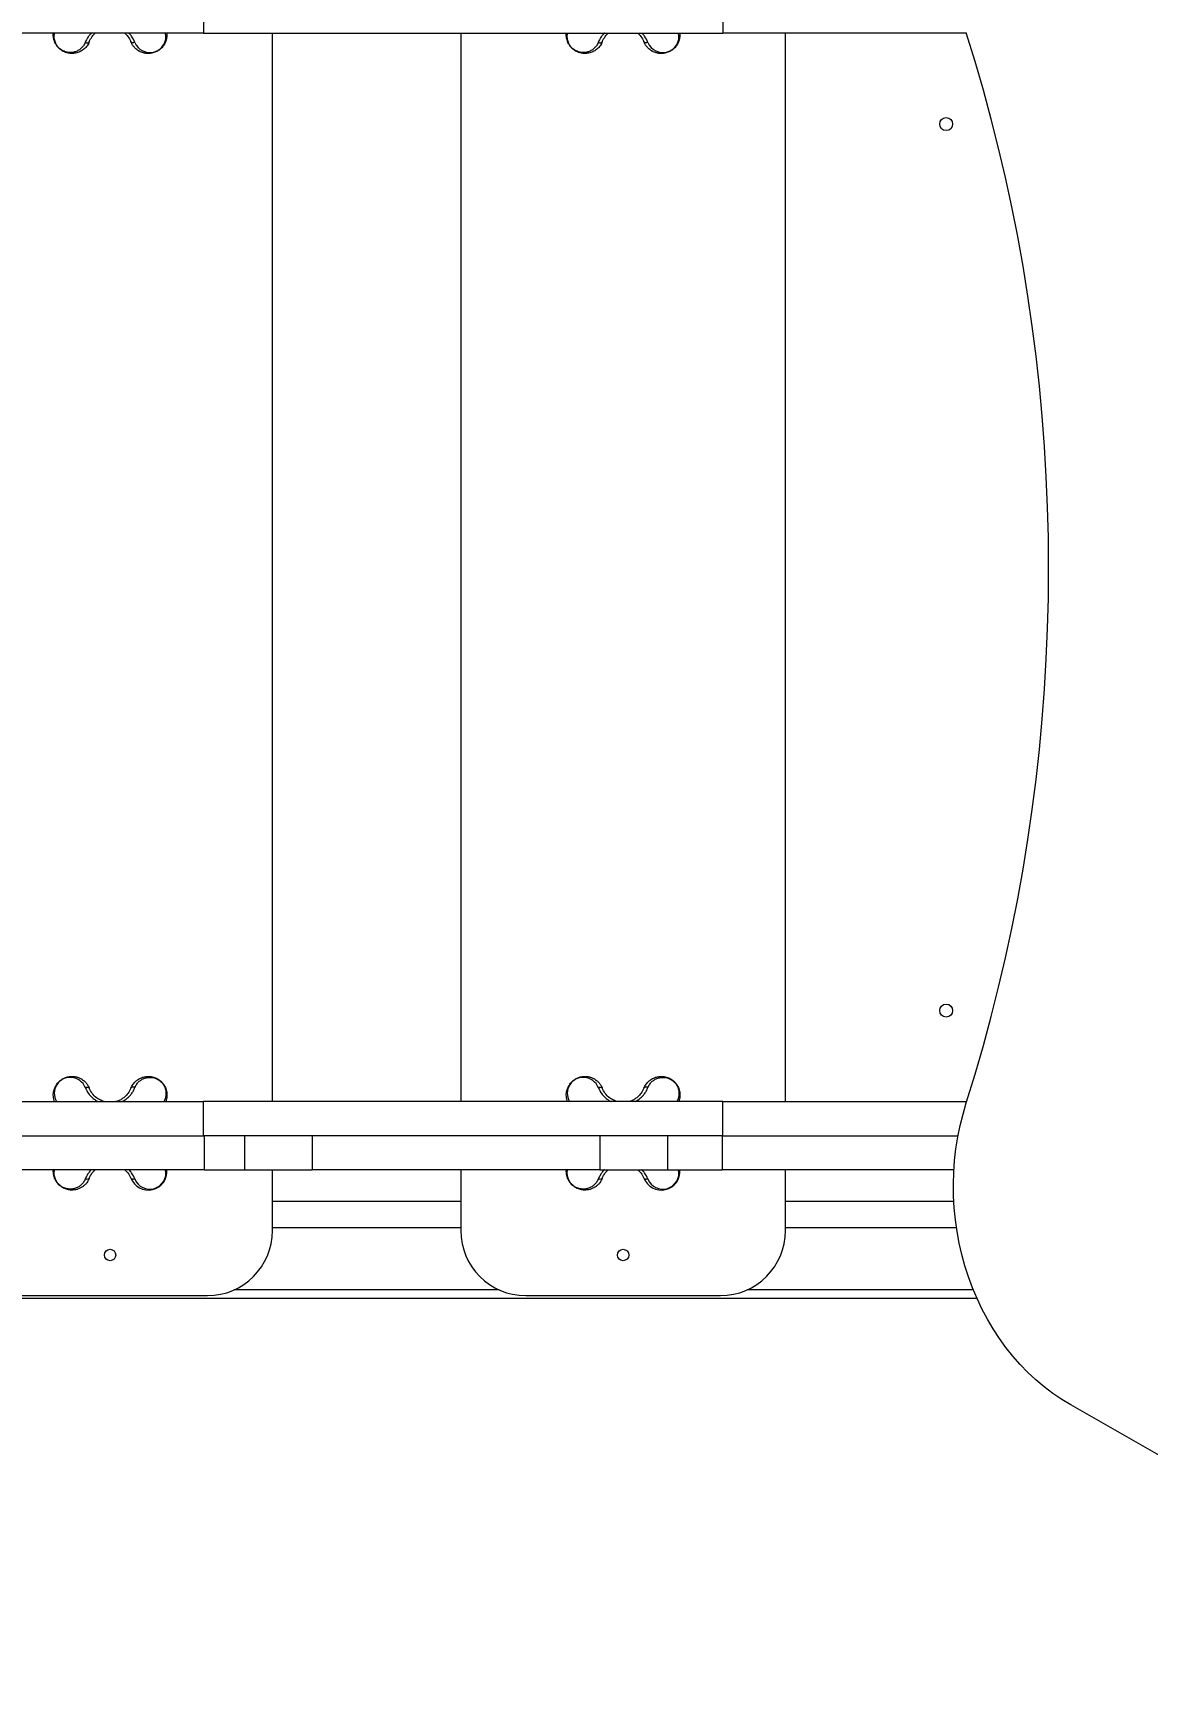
# Model space of a CAD drawing. Header units: millimetres. Extents: x -6332 to 8932, y -6739 to 7096.
# Drawn here: x -536 to 150, y 2664 to 3679 of the extents above; entities that cross this region are included whole.
import ezdxf

# ---------------------------------------------------------------- set-up
doc = ezdxf.new("R2010")
doc.units = ezdxf.units.MM
for name, color, linetype in [('DIKOM_ОБЪЕКТ', 7, 'Continuous'), ('DIKOM_РАЗМЕР_ЗОНА', 7, 'Continuous'), ('DIKOM_РАЗМЕР_ОБЪЕКТА', 7, 'Continuous')]:
    doc.layers.add(name, color=color, linetype=linetype)
doc.styles.add('style1', font='arial.ttf', dxfattribs={"width": 0.8})
doc.dimstyles.new('1-50', dxfattribs={"dimtxt": 300, "dimasz": 200, "dimexe": 100, "dimexo": 0, "dimgap": 100, "dimtad": 1, "dimtxsty": 'style1', "dimcen": 200, "dimclrd": 7, "dimclre": 7, "dimclrt": 7, "dimadec": 1, "dimazin": 2, "dimtfac": 1, "dimtmove": 0, "dimatfit": 2, "dimfxl": 0, "dimlwd": 25, "dimlwe": 18, "dimarcsym": 0})

# ---------------------------------------------------------------- blocks, each defined once
blk = doc.blocks.new('*D9')
at = {"layer": 'Defpoints', "color": 0, "transparency": 16777216}
for p in [(777.2, 5594), (-4228.7, -3389.8), (7301.7, -3389.8)]:
    blk.add_point(p, dxfattribs=at)
at = {"layer": 'DIKOM_РАЗМЕР_ОБЪЕКТА', "color": 7, "lineweight": 18, "transparency": 16777216}
for p, q in [((777.2, 5594), (7401.7, 5594)), ((-4228.7, -3389.8), (7401.7, -3389.8))]:
    blk.add_line(p, q, dxfattribs=at)
at = {"layer": 'DIKOM_РАЗМЕР_ОБЪЕКТА', "color": 7, "lineweight": 25, "transparency": 16777216}
blk.add_line((7301.7, 5394), (7301.7, -3189.8), dxfattribs=at)
at = {"layer": 'DIKOM_РАЗМЕР_ОБЪЕКТА', "color": 7, "transparency": 16777216}
for points in [[(7268.4, 5394), (7335.1, 5394), (7301.7, 5594)], [(7268.4, -3189.8), (7335.1, -3189.8), (7301.7, -3389.8)]]:
    blk.add_solid(points, dxfattribs=at)
at = {"layer": 'DIKOM_РАЗМЕР_ОБЪЕКТА', "color": 7, "transparency": 16777216, "insert": (7048.6, 1153.7), "char_height": 300, "attachment_point": 5, "rotation": 90, "style": 'style1'}
blk.add_mtext('9000', dxfattribs=at)
blk = doc.blocks.new('*D10')
at = {"layer": 'Defpoints', "color": 0, "transparency": 16777216}
for p in [(4034.8, 3636.6), (-4490.8, -1960.5), (4034.8, -5533.4)]:
    blk.add_point(p, dxfattribs=at)
at = {"layer": 'DIKOM_РАЗМЕР_ОБЪЕКТА', "color": 7, "lineweight": 18, "transparency": 16777216}
for p, q in [((4034.8, 3636.6), (4034.8, -5633.4)), ((-4490.8, -1960.5), (-4490.8, -5633.4))]:
    blk.add_line(p, q, dxfattribs=at)
at = {"layer": 'DIKOM_РАЗМЕР_ОБЪЕКТА', "color": 7, "lineweight": 25, "transparency": 16777216}
blk.add_line((-4290.8, -5533.4), (3834.8, -5533.4), dxfattribs=at)
at = {"layer": 'DIKOM_РАЗМЕР_ОБЪЕКТА', "color": 7, "transparency": 16777216}
for points in [[(-4290.8, -5500.1), (-4290.8, -5566.7), (-4490.8, -5533.4)], [(3834.8, -5500.1), (3834.8, -5566.7), (4034.8, -5533.4)]]:
    blk.add_solid(points, dxfattribs=at)
at = {"layer": 'DIKOM_РАЗМЕР_ОБЪЕКТА', "color": 7, "transparency": 16777216, "insert": (308, -5280.2), "char_height": 300, "attachment_point": 5, "style": 'style1'}
blk.add_mtext('8500', dxfattribs=at)
blk = doc.blocks.new('*D11')
at = {"layer": 'Defpoints', "color": 0, "transparency": 16777216}
for p in [(1114.3, 7096.4), (-4349.6, -4627.3), (8831.8, -4627.3)]:
    blk.add_point(p, dxfattribs=at)
at = {"layer": 'DIKOM_РАЗМЕР_ЗОНА', "color": 7, "lineweight": 18, "transparency": 16777216}
for p, q in [((1114.3, 7096.4), (8931.8, 7096.4)), ((-4349.6, -4627.3), (8931.8, -4627.3))]:
    blk.add_line(p, q, dxfattribs=at)
at = {"layer": 'DIKOM_РАЗМЕР_ЗОНА', "color": 7, "lineweight": 25, "transparency": 16777216}
blk.add_line((8831.8, 6896.4), (8831.8, -4427.3), dxfattribs=at)
at = {"layer": 'DIKOM_РАЗМЕР_ЗОНА', "color": 7, "transparency": 16777216}
for points in [[(8798.4, 6896.4), (8865.1, 6896.4), (8831.8, 7096.4)], [(8798.4, -4427.3), (8865.1, -4427.3), (8831.8, -4627.3)]]:
    blk.add_solid(points, dxfattribs=at)
at = {"layer": 'DIKOM_РАЗМЕР_ЗОНА', "color": 7, "transparency": 16777216, "insert": (8578.6, 1308.2), "char_height": 300, "attachment_point": 5, "rotation": 90, "style": 'style1'}
blk.add_mtext('11750', dxfattribs=at)
blk = doc.blocks.new('*D12')
at = {"layer": 'Defpoints', "color": 0, "transparency": 16777216}
for p in [(6134.4, 3354.9), (-6332, -2644.9), (6134.4, -6639)]:
    blk.add_point(p, dxfattribs=at)
at = {"layer": 'DIKOM_РАЗМЕР_ЗОНА', "color": 7, "lineweight": 18, "transparency": 16777216}
for p, q in [((6134.4, 3354.9), (6134.4, -6739)), ((-6332, -2644.9), (-6332, -6739))]:
    blk.add_line(p, q, dxfattribs=at)
at = {"layer": 'DIKOM_РАЗМЕР_ЗОНА', "color": 7, "lineweight": 25, "transparency": 16777216}
blk.add_line((-6132, -6639), (5934.4, -6639), dxfattribs=at)
at = {"layer": 'DIKOM_РАЗМЕР_ЗОНА', "color": 7, "transparency": 16777216}
for points in [[(-6132, -6605.7), (-6132, -6672.3), (-6332, -6639)], [(5934.4, -6605.7), (5934.4, -6672.3), (6134.4, -6639)]]:
    blk.add_solid(points, dxfattribs=at)
at = {"layer": 'DIKOM_РАЗМЕР_ЗОНА', "color": 7, "transparency": 16777216, "insert": (-98.8, -6385.8), "char_height": 300, "attachment_point": 5, "style": 'style1'}
blk.add_mtext('12500', dxfattribs=at)

msp = doc.modelspace()

# ---------------------------------------------------------------- linework, layer by layer
at = {"layer": 'DIKOM_ОБЪЕКТ', "color": 7, "linetype": 'Continuous', "lineweight": 15}
for p, q in [((-430.703, 3700.087), (-430.703, 3679.087)), ((-110.925, 3700.087), (-110.925, 3679.087)), ((-430.703, 3679.087), (-566.488, 3679.087)), ((-453.48, 3679.087), (-453.332, 3678.087)), ((-430.703, 3679.087), (-110.925, 3679.087)), ((-388.33, 3021.087), (-388.33, 3679.087)), ((-272.33, 3679.087), (-272.33, 3021.087)), ((-137.48, 3679.087), (-137.332, 3678.087)), ((39.166, 3679.087), (-110.925, 3679.087)), ((-72.33, 3021.087), (-72.33, 3679.087)), ((44.509, 3661.74), (39.084, 3679.346)), ((-503.626, 3673.44), (-503.241, 3673.294)), ((-503.241, 3673.294), (-502.845, 3673.204)), ((-502.845, 3673.204), (-502.455, 3673.174)), ((-502.455, 3673.174), (-502.088, 3673.204)), ((-502.088, 3673.204), (-501.759, 3673.295)), ((-501.759, 3673.295), (-501.483, 3673.44)), ((-501.483, 3673.44), (-501.271, 3673.636)), ((-501.271, 3673.636), (-501.133, 3673.872)), ((-475.393, 3673.636), (-475.532, 3673.872)), ((-475.181, 3673.44), (-475.393, 3673.636)), ((-474.905, 3673.295), (-475.181, 3673.44)), ((-474.577, 3673.204), (-474.905, 3673.295)), ((-474.21, 3673.174), (-474.577, 3673.204)), ((-473.82, 3673.204), (-474.21, 3673.174)), ((-473.424, 3673.294), (-473.82, 3673.204)), ((-473.038, 3673.44), (-473.424, 3673.294)), ((-187.626, 3673.44), (-187.241, 3673.294)), ((-187.241, 3673.294), (-186.845, 3673.204)), ((-186.845, 3673.204), (-186.455, 3673.174)), ((-186.455, 3673.174), (-186.088, 3673.204)), ((-186.088, 3673.204), (-185.759, 3673.295)), ((-185.759, 3673.295), (-185.483, 3673.44)), ((-185.483, 3673.44), (-185.271, 3673.636)), ((-185.271, 3673.636), (-185.133, 3673.872)), ((-159.393, 3673.636), (-159.532, 3673.872)), ((-159.181, 3673.44), (-159.393, 3673.636)), ((-158.905, 3673.295), (-159.181, 3673.44)), ((-158.577, 3673.204), (-158.905, 3673.295)), ((-158.21, 3673.174), (-158.577, 3673.204)), ((-157.82, 3673.204), (-158.21, 3673.174)), ((-157.424, 3673.294), (-157.82, 3673.204)), ((-157.038, 3673.44), (-157.424, 3673.294)), ((49.635, 3644.014), (44.509, 3661.74)), ((54.46, 3626.177), (49.635, 3644.014)), ((58.982, 3608.233), (54.46, 3626.177)), ((63.201, 3590.192), (58.982, 3608.233)), ((67.113, 3572.059), (63.201, 3590.192)), ((70.718, 3553.841), (67.113, 3572.059)), ((74.014, 3535.545), (70.718, 3553.841)), ((77, 3517.178), (74.014, 3535.545)), ((79.674, 3498.747), (77, 3517.178)), ((82.036, 3480.26), (79.674, 3498.747)), ((84.086, 3461.723), (82.036, 3480.26)), ((85.821, 3443.143), (84.086, 3461.723)), ((87.242, 3424.527), (85.821, 3443.143)), ((88.347, 3405.883), (87.242, 3424.527)), ((89.137, 3387.218), (88.347, 3405.883)), ((89.611, 3368.538), (89.137, 3387.218)), ((89.769, 3349.852), (89.611, 3368.538)), ((89.611, 3331.165), (89.769, 3349.852)), ((89.137, 3312.486), (89.611, 3331.165)), ((88.347, 3293.82), (89.137, 3312.486)), ((87.242, 3275.177), (88.347, 3293.82)), ((85.821, 3256.561), (87.242, 3275.177)), ((84.086, 3237.981), (85.821, 3256.561)), ((82.036, 3219.444), (84.086, 3237.981)), ((79.674, 3200.956), (82.036, 3219.444)), ((77, 3182.526), (79.674, 3200.956)), ((74.014, 3164.159), (77, 3182.526)), ((70.718, 3145.863), (74.014, 3164.159)), ((67.113, 3127.645), (70.718, 3145.863)), ((63.201, 3109.512), (67.113, 3127.645)), ((58.982, 3091.47), (63.201, 3109.512)), ((54.46, 3073.527), (58.982, 3091.47)), ((49.635, 3055.689), (54.46, 3073.527)), ((44.509, 3037.964), (49.635, 3055.689)), ((39.084, 3020.358), (44.509, 3037.964)), ((-503.624, 3029.734), (-503.239, 3029.88)), ((-503.239, 3029.88), (-502.842, 3029.969)), ((-502.842, 3029.969), (-502.453, 3029.999)), ((-502.453, 3029.999), (-502.086, 3029.969)), ((-502.086, 3029.969), (-501.757, 3029.879)), ((-501.757, 3029.879), (-501.481, 3029.733)), ((-501.481, 3029.733), (-501.269, 3029.538)), ((-501.269, 3029.538), (-501.13, 3029.302)), ((-475.391, 3029.538), (-475.53, 3029.302)), ((-475.179, 3029.733), (-475.391, 3029.538)), ((-474.903, 3029.879), (-475.179, 3029.733)), ((-474.575, 3029.969), (-474.903, 3029.879)), ((-474.207, 3029.999), (-474.575, 3029.969)), ((-473.818, 3029.969), (-474.207, 3029.999)), ((-473.422, 3029.88), (-473.818, 3029.969)), ((-473.036, 3029.734), (-473.422, 3029.88)), ((-187.624, 3029.734), (-187.239, 3029.88)), ((-187.239, 3029.88), (-186.843, 3029.969)), ((-186.843, 3029.969), (-186.453, 3029.999)), ((-186.453, 3029.999), (-186.086, 3029.969)), ((-186.086, 3029.969), (-185.757, 3029.879)), ((-185.757, 3029.879), (-185.481, 3029.733)), ((-185.481, 3029.733), (-185.269, 3029.538)), ((-185.269, 3029.538), (-185.13, 3029.302)), ((-159.391, 3029.538), (-159.53, 3029.302)), ((-159.179, 3029.733), (-159.391, 3029.538)), ((-158.903, 3029.879), (-159.179, 3029.733)), ((-158.575, 3029.969), (-158.903, 3029.879)), ((-158.207, 3029.999), (-158.575, 3029.969)), ((-157.818, 3029.969), (-158.207, 3029.999)), ((-157.422, 3029.88), (-157.818, 3029.969)), ((-157.036, 3029.734), (-157.422, 3029.88)), ((-566.488, 3021.087), (-430.771, 3021.087)), ((-430.771, 3000.087), (-430.771, 3021.087)), ((-110.993, 3021.087), (-430.771, 3021.087)), ((-110.993, 3000.087), (-110.993, 3021.087)), ((-110.993, 3021.087), (39.315, 3021.087)), ((37.048, 3013.43), (39.084, 3020.358)), ((33.864, 2999.272), (35.306, 3006.396)), ((35.306, 3006.396), (37.048, 3013.43)), ((-566.488, 3000.087), (-430.771, 3000.087)), ((-110.993, 3000.087), (-430.771, 3000.087)), ((-430.305, 3000.087), (-430.305, 2979.087)), ((-405.613, 3000.087), (-405.613, 2979.087)), ((-363.808, 3000.087), (-363.808, 2979.087)), ((-186.677, 3000.087), (-186.677, 2979.087)), ((-144.953, 3000.087), (-144.953, 2979.087)), ((-111.324, 3000.087), (-111.324, 2979.087)), ((-110.993, 3000.087), (34.013, 3000.087)), ((32.725, 2992.076), (33.864, 2999.272)), ((31.89, 2984.824), (32.725, 2992.076)), ((-430.305, 2979.087), (-566.089, 2979.087)), ((-523.33, 2978.087), (-523.181, 2979.087)), ((-430.305, 2979.087), (-405.613, 2979.087)), ((-405.613, 2979.087), (-363.808, 2979.087)), ((-388.33, 2941.587), (-388.33, 2979.087)), ((-186.677, 2979.087), (-363.808, 2979.087)), ((-272.33, 2979.087), (-272.33, 2941.587)), ((-207.33, 2978.087), (-207.181, 2979.087)), ((-186.677, 2979.087), (-144.953, 2979.087)), ((-144.953, 2979.087), (-111.324, 2979.087)), ((31.449, 2979.087), (-111.324, 2979.087)), ((-72.33, 2941.587), (-72.33, 2979.087)), ((31.144, 2970.223), (31.363, 2977.534)), ((31.363, 2977.534), (31.89, 2984.824)), ((-503.239, 2973.294), (-503.624, 2973.44)), ((-502.842, 2973.204), (-503.239, 2973.294)), ((-502.453, 2973.174), (-502.842, 2973.204)), ((-502.086, 2973.205), (-502.453, 2973.174)), ((-501.757, 2973.295), (-502.086, 2973.205)), ((-501.481, 2973.44), (-501.757, 2973.295)), ((-501.269, 2973.635), (-501.481, 2973.44)), ((-501.13, 2973.872), (-501.269, 2973.635)), ((-475.391, 2973.635), (-475.53, 2973.872)), ((-475.179, 2973.44), (-475.391, 2973.635)), ((-474.903, 2973.295), (-475.179, 2973.44)), ((-474.575, 2973.205), (-474.903, 2973.295)), ((-474.207, 2973.174), (-474.575, 2973.205)), ((-473.818, 2973.204), (-474.207, 2973.174)), ((-473.422, 2973.294), (-473.818, 2973.204)), ((-473.036, 2973.44), (-473.422, 2973.294)), ((-187.239, 2973.294), (-187.624, 2973.44)), ((-186.843, 2973.204), (-187.239, 2973.294)), ((-186.453, 2973.174), (-186.843, 2973.204)), ((-186.086, 2973.205), (-186.453, 2973.174)), ((-185.757, 2973.295), (-186.086, 2973.205)), ((-185.481, 2973.44), (-185.757, 2973.295)), ((-185.269, 2973.635), (-185.481, 2973.44)), ((-185.13, 2973.872), (-185.269, 2973.635)), ((-159.391, 2973.635), (-159.53, 2973.872)), ((-159.179, 2973.44), (-159.391, 2973.635)), ((-158.903, 2973.295), (-159.179, 2973.44)), ((-158.575, 2973.205), (-158.903, 2973.295)), ((-158.207, 2973.174), (-158.575, 2973.205)), ((-157.818, 2973.204), (-158.207, 2973.174)), ((-157.422, 2973.294), (-157.818, 2973.204)), ((-157.036, 2973.44), (-157.422, 2973.294)), ((31.234, 2962.908), (31.144, 2970.223)), ((-272.33, 2959.585), (-388.33, 2959.585)), ((31.377, 2959.585), (-72.33, 2959.585)), ((31.633, 2955.607), (31.234, 2962.908)), ((32.34, 2948.337), (31.633, 2955.607)), ((33.353, 2941.115), (32.34, 2948.337)), ((-388.33, 2943.585), (-272.33, 2943.585)), ((-72.33, 2943.585), (32.971, 2943.585)), ((34.669, 2933.96), (33.353, 2941.115)), ((36.287, 2926.886), (34.669, 2933.96)), ((38.2, 2919.912), (36.287, 2926.886)), ((40.406, 2913.055), (38.2, 2919.912)), ((-248.693, 2905.087), (-411.967, 2905.087)), ((43.397, 2905.087), (-95.967, 2905.087)), ((42.9, 2906.329), (40.406, 2913.055)), ((45.674, 2899.752), (42.9, 2906.329)), ((-1381.33, 2900.087), (45.524, 2900.087)), ((-548.33, 2901.587), (-428.33, 2901.587)), ((-232.33, 2901.587), (-112.33, 2901.587)), ((48.722, 2893.339), (45.674, 2899.752)), ((52.038, 2887.105), (48.722, 2893.339)), ((55.613, 2881.065), (52.038, 2887.105)), ((59.438, 2875.234), (55.613, 2881.065)), ((63.506, 2869.625), (59.438, 2875.234)), ((67.805, 2864.252), (63.506, 2869.625)), ((72.326, 2859.127), (67.805, 2864.252)), ((77.058, 2854.263), (72.326, 2859.127)), ((81.99, 2849.67), (77.058, 2854.263)), ((87.11, 2845.362), (81.99, 2849.67)), ((92.406, 2841.346), (87.11, 2845.362)), ((97.865, 2837.634), (92.406, 2841.346)), ((103.474, 2834.232), (97.865, 2837.634)), ((360.222, 2687.677), (103.474, 2834.232))]:
    msp.add_line(p, q, dxfattribs=at)
for centre, radius in [((26.67, 3623.087), 4), ((26.67, 3077.087), 4), ((26.67, 3077.087), 4), ((-488.33, 2926.587), 3.5), ((-172.33, 2926.587), 3.5)]:
    msp.add_circle(centre, radius, dxfattribs=at)
for centre, radius, start, end in [((-463.833, 3677.033), 9.881, 201.322822, 11.997682), ((-147.833, 3677.033), 9.882, 201.32363, 11.996477), ((-512.837, 3026.126), 9.894, 21.389491, 210.616897), ((-196.837, 3026.126), 9.894, 21.389491, 210.616897), ((-464.835, 2978.074), 11.491, 201.452344, 5.056343), ((-463.831, 2977.033), 9.882, 201.322139, 11.997968), ((-148.835, 2978.074), 11.491, 201.452645, 5.056043), ((-147.831, 2977.033), 9.882, 201.321997, 11.998109), ((-428.33, 2941.587), 40, 270, 0), ((-232.33, 2941.587), 40, 180, 270), ((-112.33, 2941.587), 40, 270, 0)]:
    msp.add_arc(centre, radius, start, end, dxfattribs=at)
for points, knots in [([(-501.133, 3673.872), (-501.318, 3673.445), (-501.703, 3672.564), (-502.444, 3671.402), (-503.31, 3670.325), (-504.242, 3669.415), (-505.298, 3668.593), (-506.415, 3667.912), (-507.632, 3667.355), (-508.905, 3666.938), (-510.185, 3666.68), (-511.54, 3666.565), (-512.867, 3666.605), (-514.307, 3666.825), (-515.717, 3667.226), (-517.182, 3667.865), (-518.614, 3668.743), (-519.999, 3669.921), (-520.976, 3671.07), (-521.622, 3672.032), (-522.158, 3672.975), (-522.695, 3674.205), (-523.075, 3675.549), (-523.279, 3676.793), (-523.341, 3677.865), (-523.338, 3678.629), (-523.29, 3679.024), (-523.282, 3679.087)], [0, 0, 0, 0, 0.042963, 0.08886264, 0.13142937, 0.17790528, 0.21832766, 0.26648846, 0.31108477, 0.35532851, 0.40354662, 0.44340793, 0.49116597, 0.53259659, 0.58012324, 0.621683, 0.6663707, 0.7111188, 0.75582657, 0.7775988, 0.80056505, 0.84220919, 0.88984283, 0.92506831, 0.95995611, 0.99368277, 1, 1, 1, 1]), ([(-503.626, 3673.44), (-503.984, 3672.699), (-504.7, 3671.217), (-506.288, 3669.54), (-508.113, 3668.271), (-510.148, 3667.453), (-512.348, 3667.088), (-514.34, 3667.211), (-516.004, 3667.645), (-517.106, 3668.101), (-517.982, 3668.583), (-518.864, 3669.167), (-519.919, 3670.063), (-520.984, 3671.336), (-521.764, 3672.668), (-522.29, 3673.964), (-522.707, 3675.621), (-522.852, 3677.36), (-522.599, 3678.585), (-522.495, 3679.087)], [0, 0, 0, 0, 0.08540444, 0.17099384, 0.25622085, 0.34168226, 0.42649752, 0.51213977, 0.55800714, 0.5978036, 0.62150434, 0.64343724, 0.68380376, 0.72672612, 0.7696906, 0.81255177, 0.85553353, 0.94082129, 1, 1, 1, 1]), ([(-499.891, 3679.087), (-499.933, 3679.05), (-500.589, 3678.485), (-501.546, 3677.232), (-502.787, 3675.379), (-503.344, 3674.093), (-503.626, 3673.44)], [0, 0, 0, 0, 0.02243386, 0.34805336, 0.66862311, 1, 1, 1, 1]), ([(-501.133, 3673.872), (-500.614, 3674.974), (-499.935, 3676.418), (-498.541, 3678.068), (-497.925, 3678.725), (-497.543, 3679.042), (-497.489, 3679.087)], [0, 0, 0, 0, 0.60437487, 0.7909236, 0.970491, 1, 1, 1, 1]), ([(-479.298, 3679.087), (-478.596, 3678.438), (-476.856, 3676.832), (-476.026, 3674.977), (-475.532, 3673.872)], [0, 0, 0, 0, 0.40403628, 1, 1, 1, 1]), ([(-473.038, 3673.44), (-473.655, 3674.699), (-474.588, 3676.602), (-476.059, 3678.466), (-476.726, 3679.044), (-476.775, 3679.087)], [0, 0, 0, 0, 0.64437997, 0.97388636, 1, 1, 1, 1]), ([(-453.332, 3678.087), (-453.346, 3677.658), (-453.373, 3676.815), (-453.596, 3675.53), (-453.939, 3674.331), (-454.383, 3673.243), (-455.074, 3671.921), (-456.017, 3670.622), (-457.188, 3669.465), (-458.13, 3668.717), (-459.122, 3668.083), (-460.217, 3667.527), (-461.428, 3667.075), (-462.725, 3666.755), (-463.883, 3666.609), (-464.928, 3666.575), (-465.818, 3666.617), (-466.727, 3666.732), (-467.555, 3666.902), (-468.424, 3667.15), (-469.294, 3667.471), (-470.129, 3667.867), (-471.015, 3668.372), (-471.903, 3668.989), (-472.812, 3669.779), (-473.775, 3670.806), (-474.741, 3672.116), (-475.277, 3673.305), (-475.532, 3673.872)], [0, 0, 0, 0, 0.04316581, 0.08495464, 0.1254989, 0.15805519, 0.18789553, 0.25062001, 0.28173702, 0.31355974, 0.34376713, 0.37643022, 0.41686095, 0.45855587, 0.5015899, 0.53108114, 0.56376755, 0.59289385, 0.62637636, 0.65248086, 0.68843477, 0.72458917, 0.75027791, 0.79629676, 0.83789767, 0.87507842, 0.9404488, 1, 1, 1, 1]), ([(-185.133, 3673.872), (-185.318, 3673.445), (-185.703, 3672.564), (-186.444, 3671.402), (-187.31, 3670.325), (-188.242, 3669.415), (-189.298, 3668.593), (-190.415, 3667.912), (-191.632, 3667.355), (-192.905, 3666.938), (-194.185, 3666.68), (-195.54, 3666.565), (-196.867, 3666.605), (-198.307, 3666.825), (-199.717, 3667.226), (-201.182, 3667.865), (-202.614, 3668.743), (-203.999, 3669.921), (-204.976, 3671.07), (-205.622, 3672.032), (-206.158, 3672.975), (-206.695, 3674.205), (-207.075, 3675.549), (-207.279, 3676.793), (-207.341, 3677.865), (-207.338, 3678.629), (-207.29, 3679.024), (-207.282, 3679.087)], [0, 0, 0, 0, 0.042963, 0.08886264, 0.13142937, 0.17790528, 0.21832766, 0.26648846, 0.31108477, 0.35532851, 0.40354662, 0.44340793, 0.49116597, 0.53259659, 0.58012324, 0.621683, 0.6663707, 0.7111188, 0.75582657, 0.7775988, 0.80056505, 0.84220919, 0.88984283, 0.92506831, 0.95995611, 0.99368277, 1, 1, 1, 1]), ([(-187.626, 3673.44), (-187.984, 3672.699), (-188.7, 3671.217), (-190.288, 3669.54), (-192.113, 3668.271), (-194.148, 3667.453), (-196.348, 3667.088), (-198.34, 3667.211), (-200.004, 3667.645), (-201.106, 3668.101), (-201.982, 3668.583), (-202.864, 3669.167), (-203.919, 3670.063), (-204.984, 3671.336), (-205.764, 3672.668), (-206.29, 3673.964), (-206.707, 3675.621), (-206.852, 3677.36), (-206.599, 3678.585), (-206.495, 3679.087)], [0, 0, 0, 0, 0.08540444, 0.17099384, 0.25622085, 0.34168226, 0.42649752, 0.51213977, 0.55800714, 0.59780361, 0.62149957, 0.64343724, 0.68380376, 0.72672612, 0.7696906, 0.81255177, 0.85553353, 0.94082129, 1, 1, 1, 1]), ([(-183.891, 3679.087), (-183.933, 3679.05), (-184.589, 3678.485), (-185.546, 3677.232), (-186.787, 3675.379), (-187.344, 3674.093), (-187.626, 3673.44)], [0, 0, 0, 0, 0.02243386, 0.34805336, 0.66862311, 1, 1, 1, 1]), ([(-185.133, 3673.872), (-184.614, 3674.974), (-183.935, 3676.418), (-182.541, 3678.068), (-181.925, 3678.724), (-181.543, 3679.042), (-181.489, 3679.087)], [0, 0, 0, 0, 0.60437613, 0.79092524, 0.97050978, 1, 1, 1, 1]), ([(-163.298, 3679.087), (-162.595, 3678.438), (-160.856, 3676.832), (-160.026, 3674.977), (-159.532, 3673.872)], [0, 0, 0, 0, 0.40405034, 1, 1, 1, 1]), ([(-157.038, 3673.44), (-157.655, 3674.699), (-158.588, 3676.602), (-160.059, 3678.466), (-160.726, 3679.044), (-160.775, 3679.087)], [0, 0, 0, 0, 0.64437997, 0.97388636, 1, 1, 1, 1]), ([(-137.332, 3678.087), (-137.346, 3677.658), (-137.373, 3676.815), (-137.596, 3675.53), (-137.939, 3674.331), (-138.383, 3673.243), (-139.074, 3671.921), (-140.017, 3670.622), (-141.188, 3669.465), (-142.13, 3668.717), (-143.122, 3668.083), (-144.217, 3667.527), (-145.428, 3667.075), (-146.725, 3666.755), (-147.883, 3666.609), (-148.928, 3666.575), (-149.818, 3666.617), (-150.727, 3666.732), (-151.555, 3666.902), (-152.424, 3667.15), (-153.294, 3667.471), (-154.129, 3667.867), (-155.015, 3668.372), (-155.903, 3668.989), (-156.812, 3669.779), (-157.775, 3670.806), (-158.741, 3672.116), (-159.277, 3673.305), (-159.532, 3673.872)], [0, 0, 0, 0, 0.04316581, 0.08495464, 0.1254989, 0.15805519, 0.18789553, 0.25062001, 0.28173702, 0.31355974, 0.34376713, 0.37643022, 0.41686095, 0.45855587, 0.5015899, 0.53108114, 0.56376755, 0.59289385, 0.62637636, 0.65248086, 0.68843477, 0.72458917, 0.75027791, 0.79629676, 0.83789767, 0.87507842, 0.9404488, 1, 1, 1, 1]), ([(-523.33, 3025.087), (-523.317, 3025.516), (-523.29, 3026.359), (-523.066, 3027.644), (-522.723, 3028.842), (-522.279, 3029.93), (-521.589, 3031.253), (-520.645, 3032.552), (-519.474, 3033.708), (-518.532, 3034.457), (-517.54, 3035.091), (-516.445, 3035.645), (-515.235, 3036.099), (-513.937, 3036.418), (-512.779, 3036.565), (-511.735, 3036.599), (-510.845, 3036.556), (-509.936, 3036.442), (-509.108, 3036.271), (-508.238, 3036.023), (-507.368, 3035.702), (-506.534, 3035.307), (-505.647, 3034.802), (-504.759, 3034.185), (-503.851, 3033.395), (-502.887, 3032.368), (-501.921, 3031.058), (-501.386, 3029.869), (-501.13, 3029.302)], [0, 0, 0, 0, 0.04316539, 0.0849549, 0.12549902, 0.1580453, 0.18789544, 0.25061969, 0.2817366, 0.3135545, 0.34376667, 0.3764246, 0.41685892, 0.45855127, 0.50158638, 0.53107286, 0.56375915, 0.59288535, 0.62636954, 0.65247821, 0.688432, 0.72458248, 0.75026729, 0.79628964, 0.837887, 0.87507075, 0.94043817, 1, 1, 1, 1]), ([(-503.624, 3029.734), (-503.022, 3028.466), (-502.112, 3026.55), (-500.103, 3024.2), (-498.273, 3022.621), (-496.78, 3021.561), (-495.823, 3021.152), (-495.671, 3021.087)], [0, 0, 0, 0, 0.38365308, 0.57979326, 0.77015297, 0.96355929, 1, 1, 1, 1]), ([(-491.984, 3021.087), (-492.31, 3021.182), (-493.111, 3021.416), (-494.317, 3021.933), (-495.593, 3022.629), (-497.447, 3023.923), (-499.624, 3026.145), (-500.609, 3028.21), (-501.13, 3029.302)], [0, 0, 0, 0, 0.06906092, 0.16943717, 0.27316438, 0.38086545, 0.67250423, 1, 1, 1, 1]), ([(-475.53, 3029.302), (-476.051, 3028.2), (-476.733, 3026.759), (-478.116, 3025.102), (-478.984, 3024.224), (-480.155, 3023.233), (-481.714, 3022.232), (-483.384, 3021.428), (-484.483, 3021.171), (-484.845, 3021.087)], [0, 0, 0, 0, 0.32628013, 0.42700517, 0.52395309, 0.61737592, 0.77590089, 0.92623936, 1, 1, 1, 1]), ([(-480.978, 3021.087), (-480.856, 3021.139), (-479.924, 3021.532), (-478.438, 3022.584), (-476.588, 3024.164), (-475.096, 3025.93), (-473.88, 3027.798), (-473.32, 3029.082), (-473.036, 3029.734)], [0, 0, 0, 0, 0.02935196, 0.2231754, 0.41739477, 0.6114535, 0.80251005, 1, 1, 1, 1]), ([(-475.53, 3029.302), (-475.344, 3029.728), (-474.96, 3030.609), (-474.218, 3031.771), (-473.353, 3032.849), (-472.42, 3033.759), (-471.364, 3034.58), (-470.247, 3035.261), (-469.031, 3035.819), (-467.757, 3036.236), (-466.477, 3036.494), (-465.122, 3036.609), (-463.796, 3036.568), (-462.355, 3036.349), (-460.946, 3035.947), (-459.48, 3035.308), (-458.048, 3034.43), (-456.664, 3033.253), (-455.687, 3032.104), (-455.041, 3031.142), (-454.505, 3030.199), (-453.968, 3028.969), (-453.586, 3027.624), (-453.385, 3026.381), (-453.316, 3025.307), (-453.344, 3024.265), (-453.47, 3023.201), (-453.689, 3022.13), (-453.939, 3021.426), (-454.059, 3021.087)], [0, 0, 0, 0, 0.0388978, 0.08045851, 0.11900309, 0.16108063, 0.19767991, 0.24128976, 0.28166467, 0.32172389, 0.36538158, 0.40147681, 0.44471386, 0.48222602, 0.52526012, 0.5628892, 0.60335468, 0.64385962, 0.68434242, 0.70405259, 0.72485536, 0.76255217, 0.80568191, 0.8375758, 0.86916394, 0.89970088, 0.93068984, 0.96663441, 1, 1, 1, 1]), ([(-473.036, 3029.734), (-472.678, 3030.475), (-471.963, 3031.957), (-470.375, 3033.633), (-468.549, 3034.902), (-466.514, 3035.721), (-464.314, 3036.085), (-462.322, 3035.963), (-460.659, 3035.528), (-459.556, 3035.072), (-458.68, 3034.591), (-457.798, 3034.006), (-456.743, 3033.111), (-455.679, 3031.837), (-454.897, 3030.505), (-454.374, 3029.21), (-453.951, 3027.551), (-453.826, 3025.579), (-454.226, 3023.398), (-454.736, 3021.885), (-455.236, 3021.186), (-455.307, 3021.087)], [0, 0, 0, 0, 0.07588205, 0.15192732, 0.22765065, 0.30358785, 0.37895184, 0.45504325, 0.49580371, 0.53116384, 0.55221359, 0.57170575, 0.60756832, 0.64570588, 0.68388341, 0.72196489, 0.76015523, 0.83593548, 0.91198172, 0.9874385, 1, 1, 1, 1]), ([(-207.33, 3025.087), (-207.317, 3025.516), (-207.29, 3026.359), (-207.066, 3027.644), (-206.723, 3028.842), (-206.279, 3029.93), (-205.589, 3031.253), (-204.645, 3032.552), (-203.474, 3033.708), (-202.532, 3034.457), (-201.54, 3035.091), (-200.445, 3035.645), (-199.235, 3036.099), (-197.937, 3036.418), (-196.779, 3036.565), (-195.734, 3036.599), (-194.845, 3036.556), (-193.936, 3036.442), (-193.108, 3036.271), (-192.238, 3036.023), (-191.368, 3035.702), (-190.534, 3035.307), (-189.647, 3034.802), (-188.759, 3034.185), (-187.851, 3033.395), (-186.887, 3032.368), (-185.921, 3031.058), (-185.386, 3029.869), (-185.13, 3029.302)], [0, 0, 0, 0, 0.04316535, 0.08495482, 0.12549891, 0.15804516, 0.18789527, 0.25061947, 0.28173635, 0.31355423, 0.34376637, 0.37642427, 0.41685855, 0.45855086, 0.50158594, 0.53107705, 0.56376331, 0.59288949, 0.62636927, 0.65247792, 0.68843168, 0.72458213, 0.75026691, 0.79628922, 0.83788655, 0.87507026, 0.94044036, 1, 1, 1, 1]), ([(-187.624, 3029.734), (-187.022, 3028.466), (-186.112, 3026.55), (-184.103, 3024.2), (-182.273, 3022.621), (-180.78, 3021.561), (-179.823, 3021.152), (-179.671, 3021.087)], [0, 0, 0, 0, 0.38365308, 0.57979326, 0.77015297, 0.96355929, 1, 1, 1, 1]), ([(-175.984, 3021.087), (-176.31, 3021.182), (-177.111, 3021.416), (-178.317, 3021.933), (-179.593, 3022.629), (-181.447, 3023.923), (-183.625, 3026.145), (-184.609, 3028.21), (-185.13, 3029.302)], [0, 0, 0, 0, 0.06906092, 0.16943717, 0.27316438, 0.38086545, 0.67250423, 1, 1, 1, 1]), ([(-159.53, 3029.302), (-160.051, 3028.2), (-160.733, 3026.759), (-162.115, 3025.102), (-162.984, 3024.224), (-164.155, 3023.233), (-165.714, 3022.232), (-167.384, 3021.428), (-168.483, 3021.171), (-168.845, 3021.087)], [0, 0, 0, 0, 0.32627976, 0.42699677, 0.52395363, 0.61737636, 0.77590114, 0.92623944, 1, 1, 1, 1]), ([(-164.978, 3021.087), (-164.856, 3021.139), (-163.924, 3021.532), (-162.438, 3022.584), (-160.588, 3024.164), (-159.096, 3025.93), (-157.88, 3027.798), (-157.32, 3029.082), (-157.036, 3029.734)], [0, 0, 0, 0, 0.02935196, 0.2231754, 0.41739477, 0.6114535, 0.80251005, 1, 1, 1, 1]), ([(-159.53, 3029.302), (-159.344, 3029.728), (-158.96, 3030.609), (-158.218, 3031.771), (-157.353, 3032.849), (-156.42, 3033.759), (-155.364, 3034.58), (-154.247, 3035.261), (-153.031, 3035.819), (-151.757, 3036.236), (-150.477, 3036.494), (-149.122, 3036.609), (-147.796, 3036.568), (-146.356, 3036.349), (-144.946, 3035.947), (-143.48, 3035.308), (-142.048, 3034.43), (-140.664, 3033.253), (-139.687, 3032.104), (-139.041, 3031.142), (-138.505, 3030.199), (-137.968, 3028.969), (-137.586, 3027.624), (-137.385, 3026.381), (-137.316, 3025.307), (-137.344, 3024.265), (-137.47, 3023.201), (-137.689, 3022.13), (-137.939, 3021.426), (-138.059, 3021.087)], [0, 0, 0, 0, 0.03889779, 0.08045848, 0.11900305, 0.16108057, 0.19767984, 0.24128968, 0.28166458, 0.32172378, 0.36538145, 0.40147667, 0.44471371, 0.48222585, 0.52525994, 0.562889, 0.60335447, 0.64385939, 0.68434218, 0.70405235, 0.72485511, 0.76255191, 0.80568163, 0.83757551, 0.86916364, 0.89970046, 0.93068986, 0.96663442, 1, 1, 1, 1]), ([(-157.036, 3029.734), (-156.678, 3030.475), (-155.963, 3031.957), (-154.375, 3033.633), (-152.549, 3034.902), (-150.514, 3035.721), (-148.314, 3036.085), (-146.322, 3035.963), (-144.659, 3035.528), (-143.556, 3035.072), (-142.68, 3034.591), (-141.798, 3034.006), (-140.743, 3033.111), (-139.679, 3031.837), (-138.897, 3030.505), (-138.374, 3029.21), (-137.951, 3027.551), (-137.826, 3025.579), (-138.226, 3023.398), (-138.736, 3021.885), (-139.236, 3021.186), (-139.307, 3021.087)], [0, 0, 0, 0, 0.07588202, 0.15192727, 0.22765058, 0.30359103, 0.37895144, 0.45504282, 0.49580327, 0.53116338, 0.55221312, 0.57170527, 0.6075719, 0.645706, 0.68388352, 0.72196499, 0.76015532, 0.83593554, 0.91198175, 0.9874385, 1, 1, 1, 1]), ([(-522.602, 3021.087), (-522.631, 3021.154), (-522.702, 3021.323), (-522.767, 3021.531), (-522.817, 3021.689), (-523.153, 3022.797), (-523.242, 3023.953), (-523.33, 3025.087)], [0, 0, 0, 0, 0.05414767, 0.13691369, 0.16258212, 0.17768299, 1, 1, 1, 1]), ([(-206.602, 3021.087), (-206.631, 3021.154), (-206.702, 3021.323), (-206.767, 3021.531), (-206.817, 3021.689), (-207.158, 3022.796), (-207.245, 3023.952), (-207.33, 3025.087)], [0, 0, 0, 0, 0.05414768, 0.13691372, 0.16257285, 0.17768281, 1, 1, 1, 1]), ([(-501.13, 2973.872), (-501.292, 2973.496), (-501.626, 2972.721), (-502.284, 2971.633), (-502.967, 2970.733), (-503.639, 2970), (-504.273, 2969.403), (-505.001, 2968.818), (-505.739, 2968.319), (-506.541, 2967.862), (-507.387, 2967.463), (-508.26, 2967.143), (-509.219, 2966.873), (-510.247, 2966.675), (-511.445, 2966.573), (-512.675, 2966.595), (-513.944, 2966.757), (-515.244, 2967.078), (-516.455, 2967.532), (-517.549, 2968.088), (-518.86, 2968.926), (-520.094, 2970.016), (-521.12, 2971.273), (-521.758, 2972.245), (-522.284, 2973.252), (-522.821, 2974.578), (-523.246, 2976.222), (-523.302, 2977.467), (-523.33, 2978.087)], [0, 0, 0, 0, 0.03905088, 0.08067718, 0.12489522, 0.15236437, 0.18231847, 0.214749, 0.24966814, 0.2759234, 0.31222068, 0.34876935, 0.3744247, 0.41752545, 0.45845439, 0.49857844, 0.54174689, 0.58353672, 0.62403503, 0.65658999, 0.68672313, 0.74934522, 0.77995931, 0.81223289, 0.84226555, 0.87505228, 0.93775545, 1, 1, 1, 1]), ([(-503.624, 2973.44), (-503.982, 2972.699), (-504.698, 2971.216), (-506.286, 2969.541), (-508.111, 2968.271), (-510.146, 2967.453), (-512.346, 2967.088), (-514.338, 2967.211), (-516.001, 2967.646), (-517.104, 2968.101), (-517.98, 2968.583), (-518.862, 2969.168), (-519.917, 2970.063), (-520.981, 2971.336), (-521.762, 2972.668), (-522.288, 2973.964), (-522.705, 2975.621), (-522.85, 2977.36), (-522.597, 2978.585), (-522.493, 2979.087)], [0, 0, 0, 0, 0.08541207, 0.17099516, 0.25621873, 0.34168371, 0.42649885, 0.51214097, 0.55800827, 0.59780468, 0.62149532, 0.64343932, 0.68380578, 0.72672808, 0.76968293, 0.81254403, 0.85552573, 0.94081336, 1, 1, 1, 1]), ([(-499.888, 2979.087), (-499.931, 2979.05), (-500.585, 2978.483), (-501.544, 2977.233), (-502.785, 2975.379), (-503.341, 2974.093), (-503.624, 2973.44)], [0, 0, 0, 0, 0.02246665, 0.34803722, 0.66865974, 1, 1, 1, 1]), ([(-501.13, 2973.872), (-500.612, 2974.974), (-499.933, 2976.417), (-498.539, 2978.068), (-497.922, 2978.724), (-497.541, 2979.042), (-497.487, 2979.087)], [0, 0, 0, 0, 0.60434124, 0.79092647, 0.97047794, 1, 1, 1, 1]), ([(-479.296, 2979.087), (-478.593, 2978.438), (-476.854, 2976.833), (-476.024, 2974.977), (-475.53, 2973.872)], [0, 0, 0, 0, 0.40404047, 1, 1, 1, 1]), ([(-473.036, 2973.44), (-473.653, 2974.699), (-474.585, 2976.603), (-476.058, 2978.465), (-476.724, 2979.044), (-476.773, 2979.087)], [0, 0, 0, 0, 0.64438213, 0.97385357, 1, 1, 1, 1]), ([(-185.13, 2973.872), (-185.292, 2973.496), (-185.626, 2972.721), (-186.284, 2971.633), (-186.967, 2970.733), (-187.639, 2970), (-188.273, 2969.403), (-189.001, 2968.818), (-189.739, 2968.319), (-190.541, 2967.862), (-191.387, 2967.463), (-192.26, 2967.143), (-193.219, 2966.873), (-194.247, 2966.675), (-195.445, 2966.573), (-196.675, 2966.595), (-197.944, 2966.757), (-199.244, 2967.078), (-200.455, 2967.532), (-201.549, 2968.088), (-202.86, 2968.926), (-204.094, 2970.016), (-205.12, 2971.273), (-205.758, 2972.246), (-206.284, 2973.252), (-206.821, 2974.578), (-207.246, 2976.222), (-207.302, 2977.467), (-207.33, 2978.087)], [0, 0, 0, 0, 0.0390509, 0.08067721, 0.12489527, 0.15236443, 0.18231854, 0.21474908, 0.24966823, 0.2759235, 0.3122208, 0.34876948, 0.37442057, 0.41752573, 0.45845468, 0.49857412, 0.54174733, 0.58353718, 0.62403551, 0.65659047, 0.68672362, 0.74934575, 0.77995984, 0.81223021, 0.84226549, 0.87505224, 0.93775542, 1, 1, 1, 1]), ([(-187.624, 2973.44), (-187.982, 2972.699), (-188.698, 2971.216), (-190.286, 2969.541), (-192.111, 2968.271), (-194.146, 2967.453), (-196.346, 2967.088), (-198.338, 2967.211), (-200.001, 2967.646), (-201.104, 2968.101), (-201.98, 2968.583), (-202.862, 2969.168), (-203.917, 2970.063), (-204.981, 2971.336), (-205.762, 2972.668), (-206.288, 2973.964), (-206.705, 2975.621), (-206.85, 2977.36), (-206.597, 2978.585), (-206.493, 2979.087)], [0, 0, 0, 0, 0.08541207, 0.17099516, 0.25621873, 0.34168371, 0.42649885, 0.51214097, 0.55800827, 0.59780468, 0.62149532, 0.64343932, 0.68380578, 0.72672808, 0.76968293, 0.81254403, 0.85552573, 0.94081336, 1, 1, 1, 1]), ([(-183.889, 2979.087), (-183.931, 2979.05), (-184.585, 2978.483), (-185.545, 2977.233), (-186.785, 2975.379), (-187.341, 2974.093), (-187.624, 2973.44)], [0, 0, 0, 0, 0.02244803, 0.3480351, 0.66865866, 1, 1, 1, 1]), ([(-185.13, 2973.872), (-184.612, 2974.974), (-183.933, 2976.417), (-182.539, 2978.068), (-181.922, 2978.724), (-181.54, 2979.042), (-181.486, 2979.087)], [0, 0, 0, 0, 0.60432986, 0.79091158, 0.97045967, 1, 1, 1, 1]), ([(-163.296, 2979.087), (-162.593, 2978.438), (-160.854, 2976.833), (-160.024, 2974.977), (-159.53, 2973.872)], [0, 0, 0, 0, 0.40404047, 1, 1, 1, 1]), ([(-157.036, 2973.44), (-157.653, 2974.699), (-158.586, 2976.603), (-160.057, 2978.465), (-160.724, 2979.044), (-160.773, 2979.087)], [0, 0, 0, 0, 0.64438003, 0.97383499, 1, 1, 1, 1])]:
    msp.add_open_spline(points, degree=3, knots=knots, dxfattribs=at)

# ---------------------------------------------------------------- dimensions: what is measured, and where the dimension line sits
at = {"layer": 'DIKOM_РАЗМЕР_ЗОНА'}
dim = msp.add_linear_dim(base=(8831.757, -4627.344), p1=(1114.346, 7096.351), p2=(-4349.589, -4627.344), angle=90, text='11750', dimstyle='1-50', dxfattribs=at)
dim.commit()
dim.dimension.update_dxf_attribs({"geometry": '*D11', "text_midpoint": (8831.757, 1308.196), "dimtype": 160})
dim = msp.add_linear_dim(base=(6134.379, -6639), p1=(-6332, -2644.933), p2=(6134.379, 3354.853), text='12500', dimstyle='1-50', dxfattribs=at)
dim.commit()
dim.dimension.update_dxf_attribs({"geometry": '*D12', "text_midpoint": (-98.81, -6639), "dimtype": 160})
at = {"layer": 'DIKOM_РАЗМЕР_ОБЪЕКТА'}
dim = msp.add_linear_dim(base=(7301.722, -3389.779), p1=(777.17, 5593.968), p2=(-4228.728, -3389.779), angle=90, text='9000', dimstyle='1-50', dxfattribs=at)
dim.commit()
dim.dimension.update_dxf_attribs({"geometry": '*D9', "text_midpoint": (7301.722, 1153.714), "dimtype": 160})
dim = msp.add_linear_dim(base=(4034.777, -5533.386), p1=(-4490.848, -1960.464), p2=(4034.777, 3636.587), text='8500', dimstyle='1-50', dxfattribs=at)
dim.commit()
dim.dimension.update_dxf_attribs({"geometry": '*D10', "text_midpoint": (308.034, -5533.386), "dimtype": 160})

doc.saveas('drawing.dxf')
